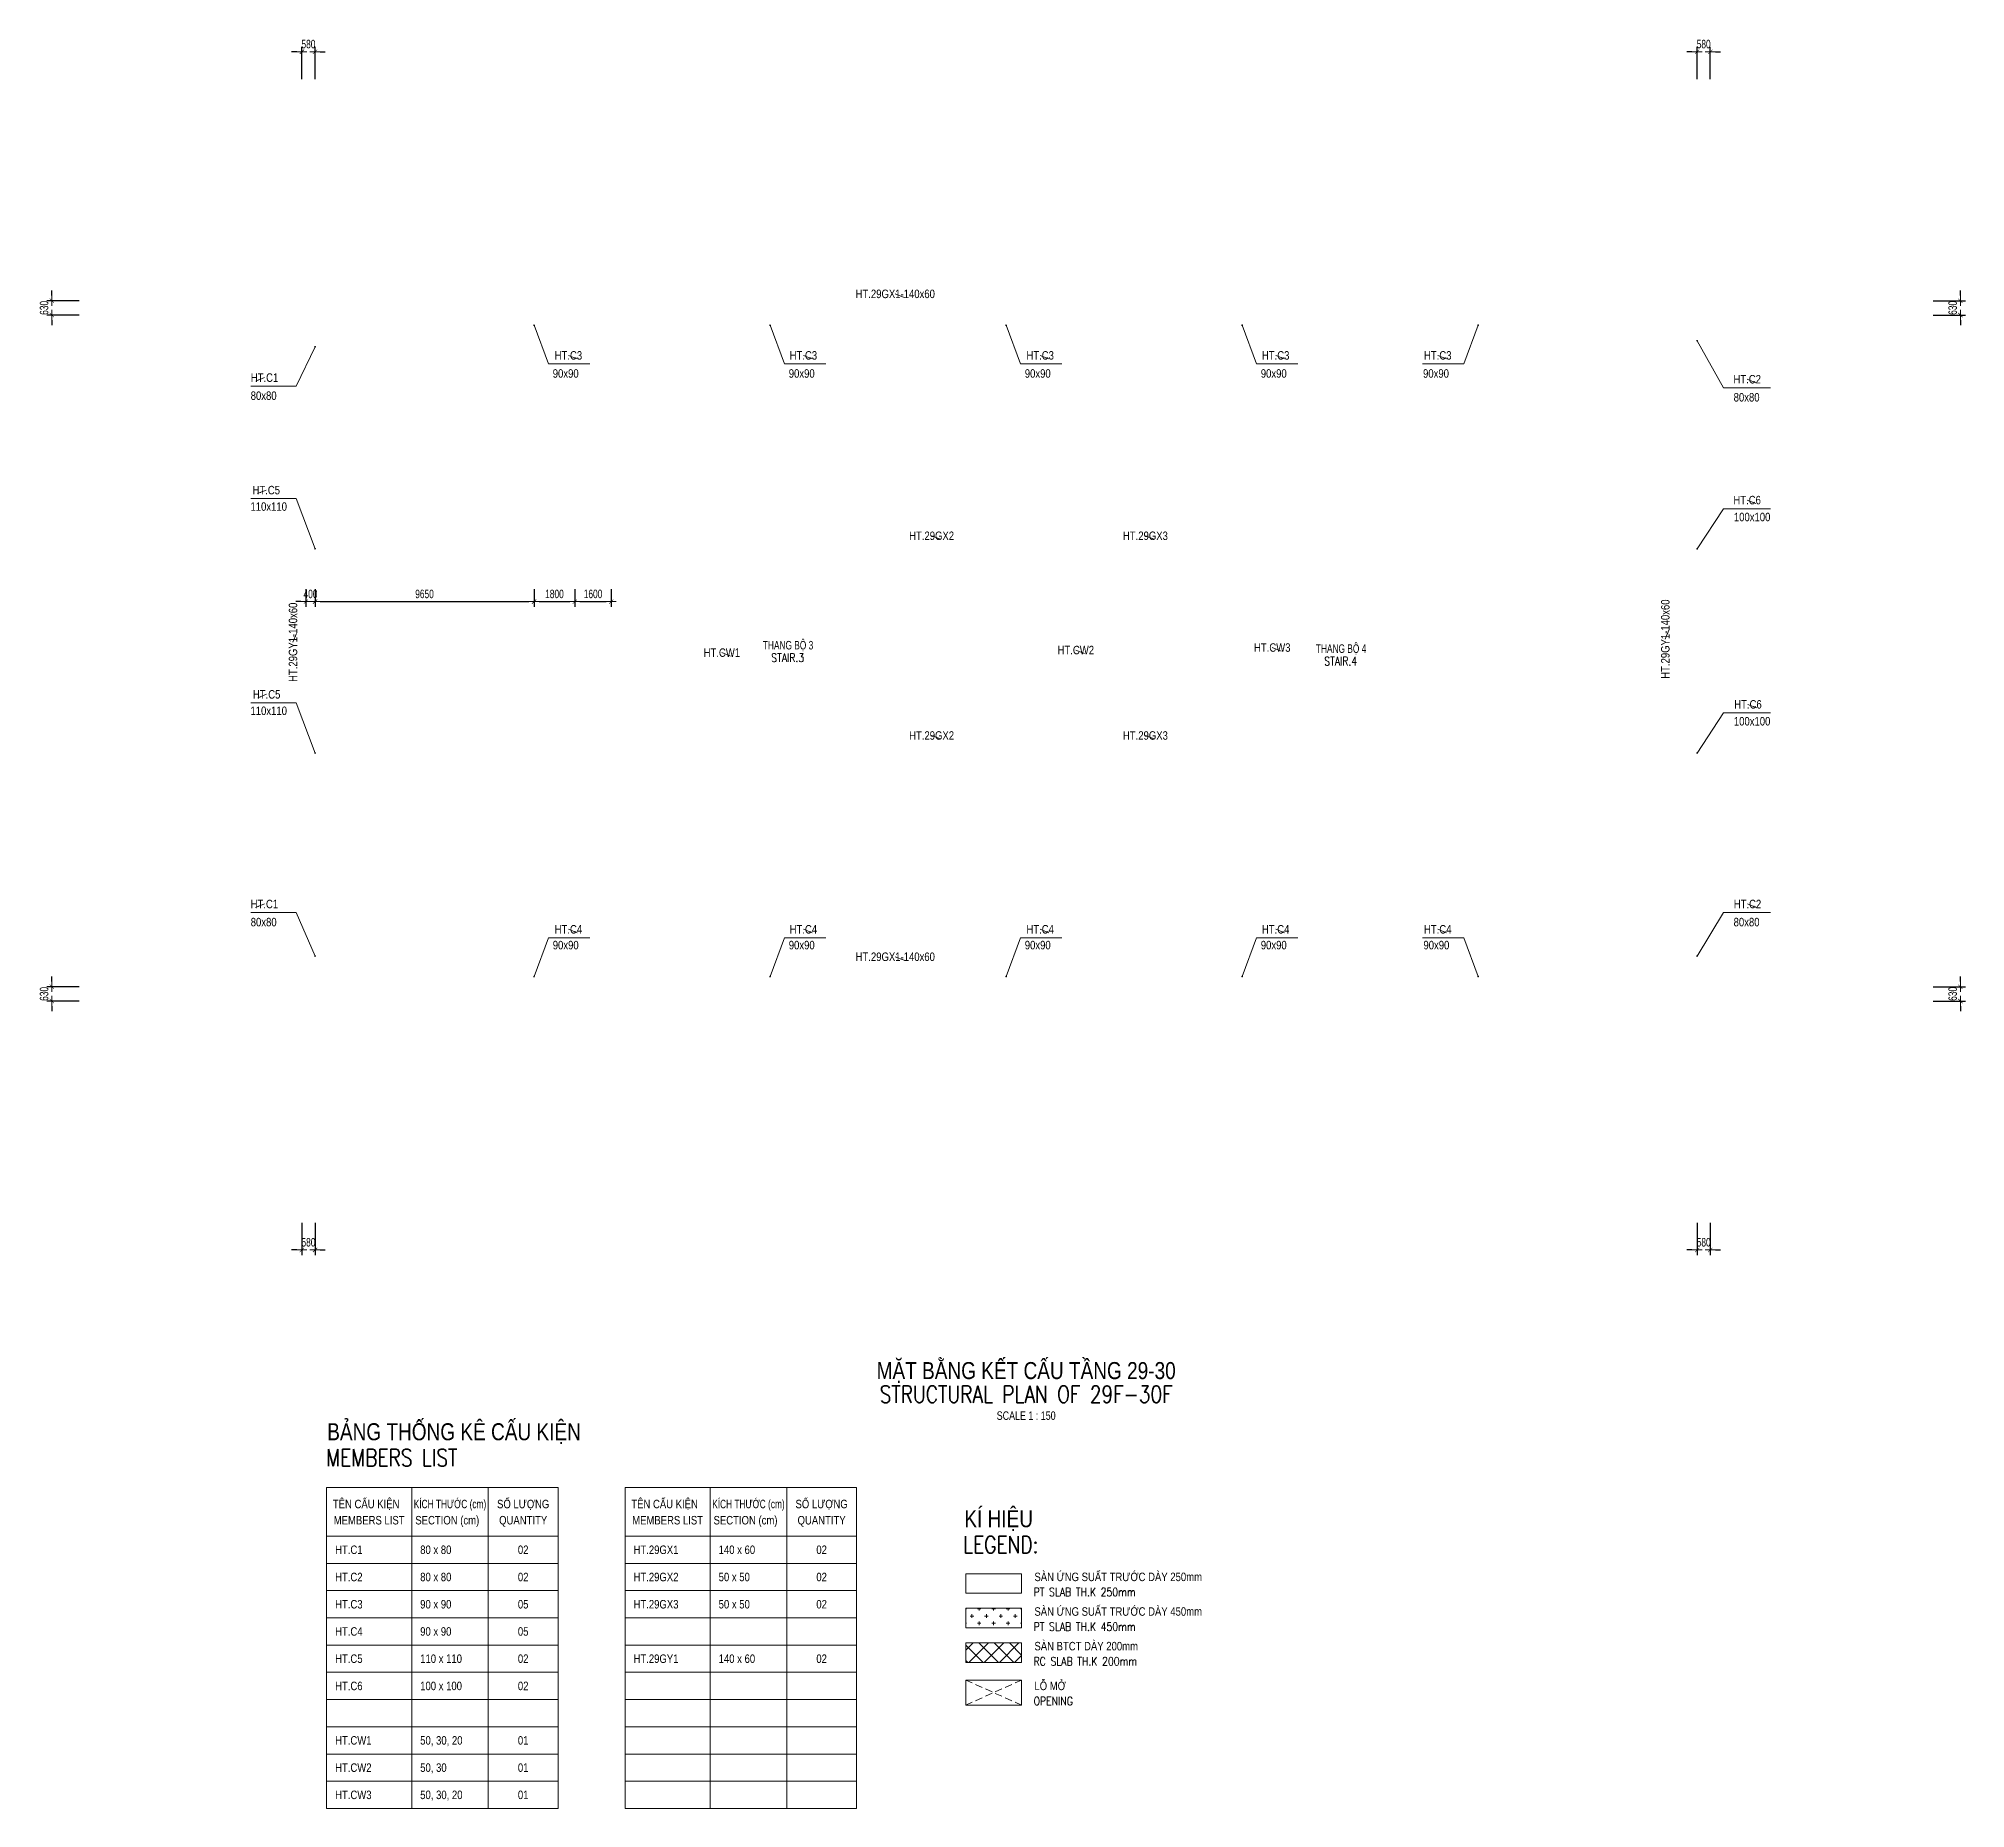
# Model space of a CAD drawing. Header units: millimetres. Extents: x 118516 to 203425, y -27310 to 50684.
import ezdxf
from ezdxf.enums import TextEntityAlignment as Align

# ---------------------------------------------------------------- set-up
doc = ezdxf.new("R2010")
doc.units = ezdxf.units.MM
doc.linetypes.add('DASHED2', pattern=[9.525, 6.35, -3.175])
doc.layers.get('Defpoints').update_dxf_attribs({"color": 151, "lineweight": 9})
for name, color, linetype, lineweight in [('$0$NDC_S_ANNO', 7, 'Continuous', 20), ('$0$NDC_S_DIM', 1, 'Continuous', 15), ('NDC_S_ANNO', 7, 'Continuous', 20), ('NDC_S_BEAM NAME', 7, 'Continuous', 9), ('NDC_S_COLUMN NAME', 7, 'Continuous', 9), ('NDC_S_DIM', 1, 'Continuous', 15), ('NDC_S_ENG TEXT', 2, 'Continuous', 20), ('NDC_S_ENG TITLE', 3, 'Continuous', 20), ('NDC_S_HATCH MATERIAL', 8, 'Continuous', 13), ('NDC_S_LEADER', 1, 'Continuous', 15), ('NDC_S_OPENING', 9, 'DASHED2', 13), ('NDC_S_SLAB', 2, 'Continuous', 20), ('NDC_S_TEXT SYMBOL', 7, 'Continuous', 20), ('NDC_S_VN TEXT', 7, 'Continuous', 20), ('NDC_S_VN TITLE', 6, 'Continuous', 35), ('NDC_Table', 3, 'Continuous', 20)]:
    doc.layers.add(name, color=color, linetype=linetype, lineweight=lineweight)
doc.styles.add('$0$ARIAL', font='arial.ttf', dxfattribs={"width": 0.8})
doc.styles.add('$0$NDC_DIM', font='', dxfattribs={"width": 0.75})
doc.styles.add('$0$NDC_EN TXT', font='romans.shx', dxfattribs={"width": 0.8})
doc.styles.add('NDC_ANNO', font='', dxfattribs={"width": 0.8})
doc.styles.add('NDC_BAR 2', font='romans.shx', dxfattribs={"width": 0.8})
doc.styles.add('NDC_DIM', font='', dxfattribs={"width": 0.75})
doc.styles.add('NDC_EN TXT', font='romans.shx', dxfattribs={"width": 0.8})
doc.styles.add('NDC_VIE TXT', font='arial.ttf', dxfattribs={"width": 0.8})
doc.styles.get('$0$NDC_DIM').set_extended_font_data('Dotum')
doc.styles.get('NDC_ANNO').set_extended_font_data('Dotum')
doc.styles.get('NDC_DIM').set_extended_font_data('Dotum')
doc.dimstyles.new('$0$NDC_dim_iso', dxfattribs={"dimtxt": 2.5, "dimasz": 1, "dimexe": 1.5, "dimexo": 2.5, "dimgap": 1, "dimtad": 1, "dimdec": 0, "dimzin": 0, "dimdsep": 46, "dimtxsty": '$0$NDC_DIM', "dimblk": '$0$DIMMARK', "dimcen": 0.09, "dimdle": 1.2, "dimclrd": 1, "dimclre": 1, "dimclrt": 3, "dimadec": 0, "dimazin": 0, "dimtfac": 1, "dimtdec": 0, "dimtix": 1, "dimtofl": 0, "dimtmove": 0, "dimatfit": 3, "dimfxl": 8, "dimfxlon": 1, "dimtolj": 1, "dimtzin": 0, "dimarcsym": 0})
doc.dimstyles.new('NDC_dim_150', dxfattribs={"dimscale": 150, "dimtxt": 2.5, "dimasz": 1.5, "dimexe": 1.5, "dimexo": 2.5, "dimgap": 1, "dimtad": 1, "dimdec": 0, "dimzin": 0, "dimdsep": 46, "dimtxsty": 'NDC_DIM', "dimblk": 'DIMMARK', "dimcen": 0.09, "dimdle": 1.2, "dimclrd": 1, "dimclre": 1, "dimclrt": 3, "dimadec": 0, "dimazin": 0, "dimtfac": 1, "dimtdec": 0, "dimtix": 1, "dimtofl": 0, "dimtmove": 0, "dimatfit": 3, "dimfxl": 8, "dimfxlon": 1, "dimtolj": 1, "dimtzin": 0, "dimarcsym": 0})
doc.dimstyles.new('NDC_dim_200', dxfattribs={"dimscale": 200, "dimtxt": 2.5, "dimasz": 1.5, "dimexe": 1.5, "dimexo": 2.5, "dimgap": 1, "dimtad": 1, "dimdec": 0, "dimzin": 0, "dimdsep": 46, "dimtxsty": 'NDC_DIM', "dimblk": 'DIMMARK', "dimcen": 0.09, "dimdle": 1.2, "dimclrd": 1, "dimclre": 1, "dimclrt": 3, "dimadec": 0, "dimazin": 0, "dimtfac": 1, "dimtdec": 0, "dimtix": 1, "dimtofl": 0, "dimtmove": 0, "dimatfit": 3, "dimfxl": 6, "dimfxlon": 1, "dimtolj": 1, "dimtzin": 0, "dimarcsym": 0})

# ---------------------------------------------------------------- blocks, each defined once
blk = doc.blocks.new('Drawing name_symbol')
at = {"layer": 'NDC_S_ENG TITLE', "style": 'NDC_EN TXT', "width": 0.8}
blk.add_attdef('SECTDET1', text='', height=5, dxfattribs=at).set_placement((0, 1.01), align=Align.CENTER)
at = {"layer": 'NDC_S_TEXT SYMBOL', "lineweight": 25, "style": 'NDC_ANNO', "width": 0.8}
blk.add_attdef('SSCALE', text='', height=2.5, dxfattribs=at).set_placement((0, -4), align=Align.CENTER)
at = {"layer": 'NDC_S_VN TITLE', "style": 'NDC_VIE TXT', "width": 0.8}
blk.add_attdef('SECTDET2', text='', height=5, dxfattribs=at).set_placement((0, 7.97), align=Align.CENTER)
blk = doc.blocks.new('$0$DIMMARK')
at = {"layer": '$0$NDC_S_DIM', "color": 1}
blk.add_line((-1.5, 0), (1, 0), dxfattribs=at)
at = {"layer": '$0$NDC_S_DIM', "color": 2, "const_width": 0.1}
blk.add_lwpolyline([(-0.42, -0.42), (0.42, 0.42)], dxfattribs=at)
blk = doc.blocks.new('DIMMARK')
at = {"layer": 'NDC_S_DIM', "color": 1}
blk.add_line((-1.5, 0), (1, 0), dxfattribs=at)
at = {"layer": 'NDC_S_DIM', "color": 2, "const_width": 0.1}
blk.add_lwpolyline([(-0.42, -0.42), (0.42, 0.42)], dxfattribs=at)
blk = doc.blocks.new('*D10')
at = {"layer": 'Defpoints', "color": 0, "ltscale": 100, "transparency": 16777216}
for p in [(130300, 26791), (130700, 26791), (130700, 25871)]:
    blk.add_point(p, dxfattribs=at)
at = {"layer": 'NDC_S_DIM', "color": 1, "lineweight": -2, "ltscale": 100, "transparency": 16777216}
for p, q in [((130300, 26416), (130300, 25646)), ((130700, 26416), (130700, 25646)), ((130075, 25871), (129850, 25871)), ((130925, 25871), (131150, 25871))]:
    blk.add_line(p, q, dxfattribs=at)
at = {"layer": 'NDC_S_DIM', "color": 1, "lineweight": -2, "ltscale": 100, "transparency": 16777216, "xscale": 225, "yscale": 225, "zscale": 225}
blk.add_blockref('DIMMARK', (130300, 25871), dxfattribs=at)
at = {"layer": 'NDC_S_DIM', "color": 1, "lineweight": -2, "ltscale": 100, "transparency": 16777216, "xscale": 225, "yscale": 225, "zscale": 225, "rotation": 180}
blk.add_blockref('DIMMARK', (130700, 25871), dxfattribs=at)
at = {"layer": 'NDC_S_DIM', "color": 3, "ltscale": 100, "transparency": 16777216, "insert": (130500, 26208), "char_height": 375, "attachment_point": 5, "style": 'NDC_DIM'}
blk.add_mtext('\\A1;400', dxfattribs=at)
blk = doc.blocks.new('*D11')
at = {"layer": 'Defpoints', "color": 0, "ltscale": 100, "transparency": 16777216}
for p in [(130700, 26791), (140350, 26791), (140350, 25871)]:
    blk.add_point(p, dxfattribs=at)
at = {"layer": 'NDC_S_DIM', "color": 1, "lineweight": -2, "ltscale": 100, "transparency": 16777216}
for p, q in [((130700, 26416), (130700, 25646)), ((140350, 26416), (140350, 25646)), ((130925, 25871), (140125, 25871))]:
    blk.add_line(p, q, dxfattribs=at)
at = {"layer": 'NDC_S_DIM', "color": 1, "lineweight": -2, "ltscale": 100, "transparency": 16777216, "xscale": 225, "yscale": 225, "zscale": 225, "rotation": 180}
blk.add_blockref('DIMMARK', (130700, 25871), dxfattribs=at)
at = {"layer": 'NDC_S_DIM', "color": 1, "lineweight": -2, "ltscale": 100, "transparency": 16777216, "xscale": 225, "yscale": 225, "zscale": 225}
blk.add_blockref('DIMMARK', (140350, 25871), dxfattribs=at)
at = {"layer": 'NDC_S_DIM', "color": 3, "ltscale": 100, "transparency": 16777216, "insert": (135525, 26208), "char_height": 375, "attachment_point": 5, "style": 'NDC_DIM'}
blk.add_mtext('\\A1;9650', dxfattribs=at)
blk = doc.blocks.new('*D12')
at = {"layer": 'Defpoints', "color": 0, "ltscale": 100, "transparency": 16777216}
for p in [(140350, 26791), (142150, 26791), (142150, 25871)]:
    blk.add_point(p, dxfattribs=at)
at = {"layer": 'NDC_S_DIM', "color": 1, "lineweight": -2, "ltscale": 100, "transparency": 16777216}
for p, q in [((140350, 26416), (140350, 25646)), ((142150, 26416), (142150, 25646)), ((140575, 25871), (141925, 25871))]:
    blk.add_line(p, q, dxfattribs=at)
at = {"layer": 'NDC_S_DIM', "color": 1, "lineweight": -2, "ltscale": 100, "transparency": 16777216, "xscale": 225, "yscale": 225, "zscale": 225, "rotation": 180}
blk.add_blockref('DIMMARK', (140350, 25871), dxfattribs=at)
at = {"layer": 'NDC_S_DIM', "color": 1, "lineweight": -2, "ltscale": 100, "transparency": 16777216, "xscale": 225, "yscale": 225, "zscale": 225}
blk.add_blockref('DIMMARK', (142150, 25871), dxfattribs=at)
at = {"layer": 'NDC_S_DIM', "color": 3, "ltscale": 100, "transparency": 16777216, "insert": (141250, 26208), "char_height": 375, "attachment_point": 5, "style": 'NDC_DIM'}
blk.add_mtext('\\A1;1800', dxfattribs=at)
blk = doc.blocks.new('*D13')
at = {"layer": 'Defpoints', "color": 0, "ltscale": 100, "transparency": 16777216}
for p in [(142150, 26791), (143750, 26791), (143750, 25871)]:
    blk.add_point(p, dxfattribs=at)
at = {"layer": 'NDC_S_DIM', "color": 1, "lineweight": -2, "ltscale": 100, "transparency": 16777216}
for p, q in [((142150, 26416), (142150, 25646)), ((143750, 26416), (143750, 25646)), ((142375, 25871), (143525, 25871))]:
    blk.add_line(p, q, dxfattribs=at)
at = {"layer": 'NDC_S_DIM', "color": 1, "lineweight": -2, "ltscale": 100, "transparency": 16777216, "xscale": 225, "yscale": 225, "zscale": 225, "rotation": 180}
blk.add_blockref('DIMMARK', (142150, 25871), dxfattribs=at)
at = {"layer": 'NDC_S_DIM', "color": 1, "lineweight": -2, "ltscale": 100, "transparency": 16777216, "xscale": 225, "yscale": 225, "zscale": 225}
blk.add_blockref('DIMMARK', (143750, 25871), dxfattribs=at)
at = {"layer": 'NDC_S_DIM', "color": 3, "ltscale": 100, "transparency": 16777216, "insert": (142950, 26208), "char_height": 375, "attachment_point": 5, "style": 'NDC_DIM'}
blk.add_mtext('\\A1;1600', dxfattribs=at)
blk = doc.blocks.new('*D14')
at = {"layer": 'Defpoints', "color": 0, "ltscale": 100, "transparency": 16777216}
for p in [(119100, 8900), (122413, 8900), (132205, 8270)]:
    blk.add_point(p, dxfattribs=at)
at = {"layer": 'NDC_S_DIM', "color": 1, "lineweight": -2, "ltscale": 100, "transparency": 16777216}
for p, q in [((119100, 9125), (119100, 9350)), ((120300, 8900), (118875, 8900)), ((120300, 8270), (118875, 8270)), ((119100, 8045), (119100, 7820))]:
    blk.add_line(p, q, dxfattribs=at)
at = {"layer": 'NDC_S_DIM', "color": 1, "lineweight": -2, "ltscale": 100, "transparency": 16777216, "xscale": 225, "yscale": 225, "zscale": 225}
for p, rotation in [((119100, 8900), 270), ((119100, 8270), 90)]:
    blk.add_blockref('DIMMARK', p, dxfattribs=dict(at, rotation=rotation))
at = {"layer": 'NDC_S_DIM', "color": 3, "ltscale": 100, "transparency": 16777216, "insert": (118762, 8585), "char_height": 375, "attachment_point": 5, "rotation": 90, "style": 'NDC_DIM'}
blk.add_mtext('\\A1;630', dxfattribs=at)
blk = doc.blocks.new('*D15')
at = {"layer": 'Defpoints', "color": 0, "ltscale": 100, "transparency": 16777216}
for p in [(133442, 39130), (119100, 38500), (122413, 38500)]:
    blk.add_point(p, dxfattribs=at)
at = {"layer": 'NDC_S_DIM', "color": 1, "lineweight": -2, "ltscale": 100, "transparency": 16777216}
for p, q in [((120300, 39130), (118875, 39130)), ((119100, 39355), (119100, 39580)), ((120300, 38500), (118875, 38500)), ((119100, 38275), (119100, 38050))]:
    blk.add_line(p, q, dxfattribs=at)
at = {"layer": 'NDC_S_DIM', "color": 1, "lineweight": -2, "ltscale": 100, "transparency": 16777216, "xscale": 225, "yscale": 225, "zscale": 225}
for p, rotation in [((119100, 39130), 270), ((119100, 38500), 90)]:
    blk.add_blockref('DIMMARK', p, dxfattribs=dict(at, rotation=rotation))
at = {"layer": 'NDC_S_DIM', "color": 3, "ltscale": 100, "transparency": 16777216, "insert": (118762, 38815), "char_height": 375, "attachment_point": 5, "rotation": 90, "style": 'NDC_DIM'}
blk.add_mtext('\\A1;630', dxfattribs=at)
blk = doc.blocks.new('*D16')
at = {"layer": 'Defpoints', "color": 0, "ltscale": 100, "transparency": 16777216}
for p in [(188189, 8900), (203200, 8900), (187367, 8270)]:
    blk.add_point(p, dxfattribs=at)
at = {"layer": 'NDC_S_DIM', "color": 1, "lineweight": -2, "ltscale": 100, "transparency": 16777216}
for p, q in [((203200, 9125), (203200, 9350)), ((202000, 8900), (203425, 8900)), ((202000, 8270), (203425, 8270)), ((203200, 8045), (203200, 7820))]:
    blk.add_line(p, q, dxfattribs=at)
at = {"layer": 'NDC_S_DIM', "color": 1, "lineweight": -2, "ltscale": 100, "transparency": 16777216, "xscale": 225, "yscale": 225, "zscale": 225}
for p, rotation in [((203200, 8900), 270), ((203200, 8270), 90)]:
    blk.add_blockref('DIMMARK', p, dxfattribs=dict(at, rotation=rotation))
at = {"layer": 'NDC_S_DIM', "color": 3, "ltscale": 100, "transparency": 16777216, "insert": (202862, 8585), "char_height": 375, "attachment_point": 5, "rotation": 90, "style": 'NDC_DIM'}
blk.add_mtext('\\A1;630', dxfattribs=at)
blk = doc.blocks.new('*D17')
at = {"layer": 'Defpoints', "color": 0, "ltscale": 100, "transparency": 16777216}
for p in [(189038, 39130), (203200, 39130), (188315, 38500)]:
    blk.add_point(p, dxfattribs=at)
at = {"layer": 'NDC_S_DIM', "color": 1, "lineweight": -2, "ltscale": 100, "transparency": 16777216}
for p, q in [((202000, 39130), (203425, 39130)), ((203200, 39355), (203200, 39580)), ((202000, 38500), (203425, 38500)), ((203200, 38275), (203200, 38050))]:
    blk.add_line(p, q, dxfattribs=at)
at = {"layer": 'NDC_S_DIM', "color": 1, "lineweight": -2, "ltscale": 100, "transparency": 16777216, "xscale": 225, "yscale": 225, "zscale": 225}
for p, rotation in [((203200, 39130), 270), ((203200, 38500), 90)]:
    blk.add_blockref('DIMMARK', p, dxfattribs=dict(at, rotation=rotation))
at = {"layer": 'NDC_S_DIM', "color": 3, "ltscale": 100, "transparency": 16777216, "insert": (202862, 38815), "char_height": 375, "attachment_point": 5, "rotation": 90, "style": 'NDC_DIM'}
blk.add_mtext('\\A1;630', dxfattribs=at)
blk = doc.blocks.new('*D18')
at = {"layer": 'Defpoints', "color": 0, "ltscale": 100, "transparency": 16777216}
for p in [(130700, 50100), (130120, 34170), (130700, 33473)]:
    blk.add_point(p, dxfattribs=at)
at = {"layer": 'NDC_S_DIM', "color": 1, "lineweight": -2, "ltscale": 100, "transparency": 16777216}
for p, q in [((129895, 50100), (129670, 50100)), ((130120, 48900), (130120, 50325)), ((130700, 48900), (130700, 50325)), ((130925, 50100), (131150, 50100))]:
    blk.add_line(p, q, dxfattribs=at)
at = {"layer": 'NDC_S_DIM', "color": 1, "lineweight": -2, "ltscale": 100, "transparency": 16777216, "xscale": 225, "yscale": 225, "zscale": 225}
blk.add_blockref('DIMMARK', (130120, 50100), dxfattribs=at)
at = {"layer": 'NDC_S_DIM', "color": 1, "lineweight": -2, "ltscale": 100, "transparency": 16777216, "xscale": 225, "yscale": 225, "zscale": 225, "rotation": 180}
blk.add_blockref('DIMMARK', (130700, 50100), dxfattribs=at)
at = {"layer": 'NDC_S_DIM', "color": 3, "ltscale": 100, "transparency": 16777216, "insert": (130410, 50438), "char_height": 375, "attachment_point": 5, "style": 'NDC_DIM'}
blk.add_mtext('\\A1;580', dxfattribs=at)
blk = doc.blocks.new('*D19')
at = {"layer": 'Defpoints', "color": 0, "ltscale": 100, "transparency": 16777216}
for p in [(192180, 50100), (191600, 34011), (192180, 34011)]:
    blk.add_point(p, dxfattribs=at)
at = {"layer": 'NDC_S_DIM', "color": 1, "lineweight": -2, "ltscale": 100, "transparency": 16777216}
for p, q in [((191375, 50100), (191150, 50100)), ((191600, 48900), (191600, 50325)), ((192180, 48900), (192180, 50325)), ((192405, 50100), (192630, 50100))]:
    blk.add_line(p, q, dxfattribs=at)
at = {"layer": 'NDC_S_DIM', "color": 1, "lineweight": -2, "ltscale": 100, "transparency": 16777216, "xscale": 225, "yscale": 225, "zscale": 225}
blk.add_blockref('DIMMARK', (191600, 50100), dxfattribs=at)
at = {"layer": 'NDC_S_DIM', "color": 1, "lineweight": -2, "ltscale": 100, "transparency": 16777216, "xscale": 225, "yscale": 225, "zscale": 225, "rotation": 180}
blk.add_blockref('DIMMARK', (192180, 50100), dxfattribs=at)
at = {"layer": 'NDC_S_DIM', "color": 3, "ltscale": 100, "transparency": 16777216, "insert": (191890, 50438), "char_height": 375, "attachment_point": 5, "style": 'NDC_DIM'}
blk.add_mtext('\\A1;580', dxfattribs=at)
blk = doc.blocks.new('*D20')
at = {"layer": 'Defpoints', "color": 0, "ltscale": 100, "transparency": 16777216}
for p in [(130700, 14051), (130120, 13404), (130700, -2700)]:
    blk.add_point(p, dxfattribs=at)
at = {"layer": 'NDC_S_DIM', "color": 1, "lineweight": -2, "ltscale": 100, "transparency": 16777216}
for p, q in [((130120, -1500), (130120, -2925)), ((130700, -1500), (130700, -2925)), ((129895, -2700), (129670, -2700)), ((130925, -2700), (131150, -2700))]:
    blk.add_line(p, q, dxfattribs=at)
at = {"layer": 'NDC_S_DIM', "color": 1, "lineweight": -2, "ltscale": 100, "transparency": 16777216, "xscale": 225, "yscale": 225, "zscale": 225}
blk.add_blockref('DIMMARK', (130120, -2700), dxfattribs=at)
at = {"layer": 'NDC_S_DIM', "color": 1, "lineweight": -2, "ltscale": 100, "transparency": 16777216, "xscale": 225, "yscale": 225, "zscale": 225, "rotation": 180}
blk.add_blockref('DIMMARK', (130700, -2700), dxfattribs=at)
at = {"layer": 'NDC_S_DIM', "color": 3, "ltscale": 100, "transparency": 16777216, "insert": (130410, -2362), "char_height": 375, "attachment_point": 5, "style": 'NDC_DIM'}
blk.add_mtext('\\A1;580', dxfattribs=at)
blk = doc.blocks.new('*D21')
at = {"layer": 'Defpoints', "color": 0, "ltscale": 100, "transparency": 16777216}
for p in [(191600, 12767), (192180, 12767), (192180, -2700)]:
    blk.add_point(p, dxfattribs=at)
at = {"layer": 'NDC_S_DIM', "color": 1, "lineweight": -2, "ltscale": 100, "transparency": 16777216}
for p, q in [((191600, -1500), (191600, -2925)), ((192180, -1500), (192180, -2925)), ((191375, -2700), (191150, -2700)), ((192405, -2700), (192630, -2700))]:
    blk.add_line(p, q, dxfattribs=at)
at = {"layer": 'NDC_S_DIM', "color": 1, "lineweight": -2, "ltscale": 100, "transparency": 16777216, "xscale": 225, "yscale": 225, "zscale": 225}
blk.add_blockref('DIMMARK', (191600, -2700), dxfattribs=at)
at = {"layer": 'NDC_S_DIM', "color": 1, "lineweight": -2, "ltscale": 100, "transparency": 16777216, "xscale": 225, "yscale": 225, "zscale": 225, "rotation": 180}
blk.add_blockref('DIMMARK', (192180, -2700), dxfattribs=at)
at = {"layer": 'NDC_S_DIM', "color": 3, "ltscale": 100, "transparency": 16777216, "insert": (191890, -2362), "char_height": 375, "attachment_point": 5, "style": 'NDC_DIM'}
blk.add_mtext('\\A1;580', dxfattribs=at)
blk = doc.blocks.new('*U22')
at = {"layer": '$0$NDC_S_ANNO', "ltscale": 0.8, "style": '$0$ARIAL', "width": 0.8, "flags": 1}
blk.add_attdef('CHU_THICH', text='', height=2.5, dxfattribs=at).set_placement((0, 0), align=Align.MIDDLE_CENTER)
at = {"layer": '$0$NDC_S_ANNO', "ltscale": 0.8, "style": '$0$ARIAL', "width": 0.8}
blk.add_attdef('TEN', text='', height=2.5, dxfattribs=at).set_placement((-2.58, 1.03), align=Align.MIDDLE_CENTER)
at = {"layer": 'Defpoints'}
blk.add_leader([(0, 0), (-2.58, 1.03)], dimstyle='$0$NDC_dim_iso', override={"dimgap": 0.625, "dimtad": 0}, dxfattribs=at)
blk = doc.blocks.new('Name col F6-F8')
at = {"layer": 'NDC_S_COLUMN NAME', "xscale": 150, "yscale": 150, "zscale": 150}
for p, values in [((11702, 27667), {'TEN': 'HT.C3'}), ((22056, 27667), {'TEN': 'HT.C3'}), ((32489, 27667), {'TEN': 'HT.C3'}), ((42867, 27667), {'TEN': 'HT.C3'}), ((50009, 27667), {'TEN': 'HT.C3'}), ((63645, 26617), {'TEN': 'HT.C2'}), ((63642, 21290), {'TEN': 'HT.C6'}), ((63679, 12290), {'TEN': 'HT.C6'}), ((63658, 3492), {'TEN': 'HT.C2'}), ((11702, 2378), {'TEN': 'HT.C4'}), ((22056, 2378), {'TEN': 'HT.C4'}), ((32489, 2378), {'TEN': 'HT.C4'}), ((42867, 2378), {'TEN': 'HT.C4'}), ((50009, 2378), {'TEN': 'HT.C4'})]:
    blk.add_blockref('*U22', p, dxfattribs=at).add_auto_attribs(values)
at = {"layer": 'NDC_S_COLUMN NAME'}
ref = blk.add_blockref('*U22', (-2464, 26689), dxfattribs=dict(at, xscale=-150, yscale=150, zscale=150))
ref.add_attrib('TEN', 'HT.C1', dxfattribs={"layer": '$0$NDC_S_ANNO', "ltscale": 0.8, "height": 375, "style": '$0$ARIAL', "width": 0.8}).set_placement((-2077, 26843), align=Align.MIDDLE_CENTER)
ref = blk.add_blockref('*U22', (-2386, 21731), dxfattribs=dict(at, xscale=-150, yscale=150, zscale=150))
ref.add_attrib('TEN', 'HT.C5', dxfattribs={"layer": '$0$NDC_S_ANNO', "ltscale": 0.8, "height": 375, "style": '$0$ARIAL', "width": 0.8}).set_placement((-1999, 21885), align=Align.MIDDLE_CENTER)
ref = blk.add_blockref('*U22', (-2370, 12731), dxfattribs=dict(at, xscale=-150, yscale=150, zscale=150))
ref.add_attrib('TEN', 'HT.C5', dxfattribs={"layer": '$0$NDC_S_ANNO', "ltscale": 0.8, "height": 375, "style": '$0$ARIAL', "width": 0.8}).set_placement((-1983, 12885), align=Align.MIDDLE_CENTER)
ref = blk.add_blockref('*U22', (-2469, 3492), dxfattribs=dict(at, xscale=-150, yscale=150, zscale=150))
ref.add_attrib('TEN', 'HT.C1', dxfattribs={"layer": '$0$NDC_S_ANNO', "ltscale": 0.8, "height": 375, "style": '$0$ARIAL', "width": 0.8}).set_placement((-2082, 3646), align=Align.MIDDLE_CENTER)
at = {"layer": 'NDC_S_COLUMN NAME', "style": 'NDC_VIE TXT', "width": 0.8}
for s, p in [('90x90', (10625, 26837)), ('90x90', (21025, 26837)), ('90x90', (31425, 26837)), ('90x90', (41825, 26837)), ('90x90', (48974, 26837)), ('80x80', (-2685, 25859)), ('80x80', (62660, 25787)), ('110x110', (-2695, 20973)), ('100x100', (62671, 20512)), ('110x110', (-2695, 11973)), ('100x100', (62671, 11512)), ('80x80', (-2684, 2662)), ('80x80', (62659, 2662)), ('90x90', (10625, 1648)), ('90x90', (21025, 1648)), ('90x90', (31425, 1648)), ('90x90', (41825, 1648)), ('90x90', (48991, 1648))]:
    blk.add_text(s, height=375, dxfattribs=at).set_placement(p)
at = {"layer": 'NDC_S_LEADER', "ltscale": 100}
for points in [[(9800, 29150), (10431, 27444), (12254, 27444)], [(20200, 29150), (20831, 27444), (22654, 27444)], [(30600, 29150), (31231, 27444), (33054, 27444)], [(41000, 29150), (41631, 27444), (43454, 27444)], [(51400, 29150), (50769, 27444), (48946, 27444)], [(150, 28200), (-681, 26466), (-2679, 26466)], [(61050, 28469), (62215, 26394), (64288, 26394)], [(150, 19300), (-681, 21508), (-2679, 21508)], [(61050, 19300), (62215, 21067), (64288, 21067)], [(150, 10300), (-681, 12508), (-2679, 12508)], [(61050, 10300), (62215, 12067), (64288, 12067)], [(150, 1353), (-681, 3269), (-2679, 3269)], [(61050, 1353), (62215, 3269), (64288, 3269)], [(9800, 450), (10431, 2156), (12254, 2156)], [(20200, 450), (20831, 2156), (22654, 2156)], [(30600, 450), (31231, 2156), (33054, 2156)], [(41000, 450), (41631, 2156), (43454, 2156)], [(51400, 450), (50769, 2156), (48946, 2156)]]:
    blk.add_leader(points, dimstyle='NDC_dim_200', override={"dimgap": 1, "dimtad": 0, "dimldrblk": 'DotSmall'}, dxfattribs=at)

msp = doc.modelspace()

# ---------------------------------------------------------------- hatches: boundary and pattern name
at = {"layer": 'NDC_S_HATCH MATERIAL', "ltscale": 100}
h = msp.add_hatch(dxfattribs=at)
h.set_pattern_fill('CROSS', color=256, scale=50)
h.set_pattern_definition([(0, (-44584.1, -10259.27), (317.5, 317.5), [158.75, -476.25]), (90, (-44504.74, -10338.65), (-317.5, 317.5), [158.75, -476.25])])
h.paths.add_polyline_path([(159373.7, -18490.2), (159373.7, -19354.3), (161832.1, -19354.3), (161832.1, -18490.2)])
h = msp.add_hatch(dxfattribs=at)
h.set_pattern_fill('ANSI37', color=256, scale=150)
h.set_pattern_definition([(45, (-36506.3, -16184.8), (-336.7596, 336.7596), []), (135, (-36506.3, -16184.8), (-336.7596, -336.7596), [])])
h.paths.add_polyline_path([(159373.7, -20016.2), (159373.7, -20880.3), (161832.1, -20880.3), (161832.1, -20016.2)])

# ---------------------------------------------------------------- linework, layer by layer
at = {"layer": 'NDC_S_OPENING', "ltscale": 50}
for p, q in [((159373.7, -21649.7), (161832.1, -22757.9)), ((159373.7, -22757.9), (161832.1, -21649.7))]:
    msp.add_line(p, q, dxfattribs=at)
at = {"layer": 'NDC_S_SLAB'}
for points in [[(159373.7, -16964.2), (161832.1, -16964.2), (161832.1, -17828.3), (159373.7, -17828.3)], [(159373.7, -18490.2), (161832.1, -18490.2), (161832.1, -19354.3), (159373.7, -19354.3)], [(159373.7, -20016.2), (161832.1, -20016.2), (161832.1, -20880.3), (159373.7, -20880.3)], [(159373.7, -21649.7), (161832.1, -21649.7), (161832.1, -22757.9), (159373.7, -22757.9)]]:
    msp.add_lwpolyline(points, close=True, dxfattribs=at)
at = {"layer": 'NDC_Table'}
for p, q in [((131209.1, -13165.8), (131209.1, -27310)), ((131209.1, -13165.8), (141409.1, -13165.8)), ((134959.1, -13165.8), (134959.1, -27310)), ((138334.1, -13165.8), (138334.1, -27310)), ((141409.1, -13165.8), (141409.1, -27310)), ((144360.1, -13165.8), (144360.1, -27310)), ((144360.1, -13165.8), (154560.1, -13165.8)), ((148110.1, -13165.8), (148110.1, -27310)), ((151485.1, -13165.8), (151485.1, -27310)), ((154560.1, -13165.8), (154560.1, -27310)), ((131209.1, -15310), (141409.1, -15310)), ((144360.1, -15310), (154560.1, -15310)), ((131209.1, -16510), (141409.1, -16510)), ((144360.1, -16510), (154560.1, -16510)), ((131209.1, -17710), (141409.1, -17710)), ((144360.1, -17710), (154560.1, -17710)), ((131209.1, -18910), (141409.1, -18910)), ((144360.1, -18910), (154560.1, -18910)), ((131209.1, -20110), (141409.1, -20110)), ((144360.1, -20110), (154560.1, -20110)), ((131209.1, -21310), (141409.1, -21310)), ((144360.1, -21310), (154560.1, -21310)), ((131209.1, -22510), (141409.1, -22510)), ((144360.1, -22510), (154560.1, -22510)), ((131209.1, -23710), (141409.1, -23710)), ((144360.1, -23710), (154560.1, -23710)), ((131209.1, -24910), (141409.1, -24910)), ((144360.1, -24910), (154560.1, -24910)), ((131209.1, -26110), (141409.1, -26110)), ((144360.1, -26110), (154560.1, -26110)), ((131209.1, -27310), (141409.1, -27310)), ((144360.1, -27310), (154560.1, -27310))]:
    msp.add_line(p, q, dxfattribs=at)

# ---------------------------------------------------------------- block references
at = {"layer": 'NDC_S_ANNO', "xscale": 150, "yscale": 150, "zscale": 150}
msp.add_blockref('Drawing name_symbol', (162036.3, -9585.1), dxfattribs=at).add_auto_attribs({'SECTDET1': 'STRUCTURAL PLAN OF 29F-30F', 'SECTDET2': 'MẶT BẰNG KẾT CẤU TẦNG 29-30', 'SSCALE': 'SCALE 1 : 150'})
at = {"layer": 'NDC_S_BEAM NAME', "xscale": 150, "yscale": 150, "zscale": 150}
for p, values in [((156653.8, 39278.2), {'TEN': 'HT.29GX1-140x60'}), ((158255.2, 28617.2), {'TEN': 'HT.29GX2'}), ((167677.2, 28617.2), {'TEN': 'HT.29GX3'}), ((149013.2, 23470.3), {'TEN': 'HT.CW1'}), ((164610.2, 23581.2), {'TEN': 'HT.CW2'}), ((173265.6, 23693.6), {'TEN': 'HT.CW3'}), ((158255.2, 19817.2), {'TEN': 'HT.29GX2'}), ((167677.2, 19817.2), {'TEN': 'HT.29GX3'}), ((156653.8, 10067.2), {'TEN': 'HT.29GX1-140x60'})]:
    msp.add_blockref('*U22', p, dxfattribs=at).add_auto_attribs(values)
at = {"layer": 'NDC_S_BEAM NAME', "xscale": 150, "yscale": 150, "zscale": 150, "rotation": 90}
for p in [(129882.9, 24465.8), (190352.8, 24606.3)]:
    msp.add_blockref('*U22', p, dxfattribs=at).add_auto_attribs({'TEN': 'HT.29GY1-140x60'})
at = {"layer": 'NDC_S_VN TEXT'}
msp.add_blockref('Name col F6-F8', (130550, 8900), dxfattribs=at)

# ---------------------------------------------------------------- texts
at = {"layer": 'NDC_S_ENG TEXT', "style": '$0$NDC_EN TXT', "width": 0.8}
for s, height, p in [('LEGEND:', 750, (159259.3, -16059.5)), ('PT SLAB TH.K 250mm', 375, (162360.8, -17961)), ('PT SLAB TH.K 450mm', 375, (162360.8, -19487)), ('RC SLAB TH.K 200mm', 375, (162360.8, -21013)), ('OPENING', 375, (162360.8, -22764.4))]:
    msp.add_text(s, height=height, dxfattribs=at).set_placement(p)
at = {"layer": 'NDC_S_ENG TITLE', "style": 'NDC_EN TXT', "width": 0.8}
msp.add_text('MEMBERS LIST', height=750, dxfattribs=at).set_placement((131187.2, -12225.5))
at = {"layer": 'NDC_S_VN TEXT'}
for s, style, width, p in [('THANG BỘ 3', 'NDC_VIE TXT', 0.7, (150433, 23763.7)), ('THANG BỘ 4', 'NDC_VIE TXT', 0.7, (174802.2, 23613.2)), ('STAIR.3', 'NDC_BAR 2', 0.8, (150800.8, 23210.7)), ('STAIR.4', 'NDC_BAR 2', 0.8, (175170, 23060.1)), ('SÀN ỨNG SUẤT TRƯỚC DÀY 250mm', 'NDC_VIE TXT', 0.8, (162399.2, -17292.2)), ('SÀN ỨNG SUẤT TRƯỚC DÀY 450mm', 'NDC_VIE TXT', 0.8, (162399.2, -18818.2)), ('SÀN BTCT DÀY 200mm', 'NDC_VIE TXT', 0.8, (162399.2, -20344.2)), ('LỖ MỞ', 'NDC_VIE TXT', 0.8, (162399.2, -22095.6))]:
    msp.add_text(s, height=375, dxfattribs=dict(at, style=style, width=width)).set_placement(p)
at = {"layer": 'NDC_S_VN TEXT', "style": 'NDC_VIE TXT', "width": 0.8}
for s, p in [('BẢNG THỐNG KÊ CẤU KIỆN', (131237.5, -10334.4)), ('KÍ HIỆU', (159309.6, -14168.4))]:
    msp.add_text(s, height=750, dxfattribs=at).set_placement(p, align=Align.TOP_LEFT)
at = {"layer": 'NDC_S_VN TEXT', "style": 'NDC_VIE TXT'}
for s, width, p in [('TÊN CẤU KIỆN', 0.8, (132952.8, -13893.7)), ('MEMBERS LIST', 0.8, (133084.1, -14607.1)), ('KÍCH THƯỚC (cm)', 0.7, (136646.6, -13893.7)), ('SECTION (cm)', 0.8, (136527.8, -14607.1)), ('SỐ LƯỢNG', 0.8, (139871.6, -13893.7)), ('QUANTITY', 0.8, (139871.6, -14607.1)), ('TÊN CẤU KIỆN', 0.8, (146103.8, -13893.7)), ('MEMBERS LIST', 0.8, (146235.1, -14607.1)), ('KÍCH THƯỚC (cm)', 0.7, (149797.6, -13893.7)), ('SECTION (cm)', 0.8, (149669.5, -14607.1)), ('SỐ LƯỢNG', 0.8, (153022.6, -13893.7)), ('QUANTITY', 0.8, (153022.6, -14607.1)), ('02', 0.8, (139871.6, -15910)), ('02', 0.8, (153022.6, -15910)), ('02', 0.8, (139871.6, -17110)), ('02', 0.8, (153022.6, -17110)), ('05', 0.8, (139871.6, -18310)), ('02', 0.8, (153022.6, -18310)), ('05', 0.8, (139871.6, -19510)), ('02', 0.8, (139871.6, -20710)), ('02', 0.8, (153022.6, -20710)), ('02', 0.8, (139871.6, -21910)), ('01', 0.8, (139871.6, -24310)), ('01', 0.8, (139871.6, -25510)), ('01', 0.8, (139871.6, -26710))]:
    msp.add_text(s, height=375, dxfattribs=dict(at, width=width)).set_placement(p, align=Align.MIDDLE_CENTER)
at = {"layer": 'NDC_S_VN TEXT', "style": 'NDC_VIE TXT', "width": 0.8}
for s, p in [('HT.C1', (131584.1, -15910)), ('80 x 80', (135334.1, -15910)), ('HT.29GX1', (144735.1, -15910)), ('140 x 60', (148485.1, -15910)), ('HT.C2', (131584.1, -17110)), ('80 x 80', (135334.1, -17110)), ('HT.29GX2', (144735.1, -17110)), ('50 x 50', (148485.1, -17110)), ('HT.C3', (131584.1, -18310)), ('90 x 90', (135334.1, -18310)), ('HT.29GX3', (144735.1, -18310)), ('50 x 50', (148485.1, -18310)), ('HT.C4', (131584.1, -19510)), ('90 x 90', (135334.1, -19510)), ('HT.C5', (131584.1, -20710)), ('110 x 110', (135334.1, -20710)), ('HT.29GY1', (144735.1, -20710)), ('140 x 60', (148485.1, -20710)), ('HT.C6', (131584.1, -21910)), ('100 x 100', (135334.1, -21910)), ('HT.CW1', (131584.1, -24310)), ('50, 30, 20', (135334.1, -24310)), ('HT.CW2', (131584.1, -25510)), ('50, 30', (135334.1, -25510)), ('HT.CW3', (131584.1, -26710)), ('50, 30, 20', (135334.1, -26710))]:
    msp.add_text(s, height=375, dxfattribs=at).set_placement(p, align=Align.MIDDLE_LEFT)

# ---------------------------------------------------------------- dimensions: what is measured, and where the dimension line sits
at = {"layer": 'NDC_S_DIM', "ltscale": 100}
for base, p1, p2, picture, middle in [((130700, 50100), (130120, 34170), (130700, 33472.8), '*D18', (130410, 50437.8)), ((192180, 50100), (191600, 34010.5), (192180, 34010.5), '*D19', (191890, 50437.8)), ((130700, 25870.6), (130300, 26791), (130700, 26791), '*D10', (130500, 26208.3)), ((140350, 25870.6), (130700, 26791), (140350, 26791), '*D11', (135525, 26208.3)), ((142150, 25870.6), (140350, 26791), (142150, 26791), '*D12', (141250, 26208.3)), ((143750, 25870.6), (142150, 26791), (143750, 26791), '*D13', (142950, 26208.3)), ((130700, -2700), (130120, 13403.8), (130700, 14051.1), '*D20', (130410, -2362.2)), ((192180, -2700), (191600, 12767.1), (192180, 12767.1), '*D21', (191890, -2362.2))]:
    dim = msp.add_linear_dim(base=base, p1=p1, p2=p2, dimstyle='NDC_dim_150', dxfattribs=at)
    dim.commit()
    dim.dimension.update_dxf_attribs({"geometry": picture, "text_midpoint": middle})
for base, p1, p2, picture, middle in [((119100, 38500), (133441.7, 39130), (122413.2, 38500), '*D15', (118762.2, 38815)), ((203200, 39130), (188315.4, 38500), (189037.5, 39130), '*D17', (202862.2, 38815)), ((119100, 8900), (132205.2, 8270), (122413.2, 8900), '*D14', (118762.2, 8585)), ((203200, 8900), (187367.4, 8270), (188188.6, 8900), '*D16', (202862.2, 8585))]:
    dim = msp.add_linear_dim(base=base, p1=p1, p2=p2, angle=90, dimstyle='NDC_dim_150', dxfattribs=at)
    dim.commit()
    dim.dimension.update_dxf_attribs({"geometry": picture, "text_midpoint": middle})

doc.saveas('drawing.dxf')
